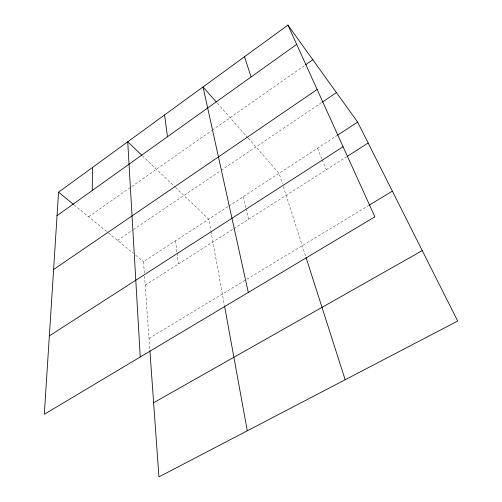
<?xml version="1.0" encoding="UTF-8"?>
<svg xmlns="http://www.w3.org/2000/svg" width="502" height="502" viewBox="0 0 502 502"><rect width="100%" height="100%" fill="white"/><g stroke="black" fill="none" stroke-linecap="round" stroke-linejoin="round"><path stroke-width="0.38" stroke-dasharray="2.51 1.88" d="M88.609 216.77L211.618 130.614M212.258 130.162L305.128 65.116M117.43 240.332L132.773 229.985M133.413 229.552L220.466 170.831M221.106 170.398L321.65 102.584M144.331 273.032L143.516 261.667L228.247 206.435M228.899 206.015L336.936 135.59M145.197 285.161L233.11 229.119M233.763 228.699L346.549 156.8M149.012 338.411L246.206 279.595M246.871 279.194L368.299 205.713M74.183 204.973L107.823 232.476M108.419 232.972L133.206 253.234M135.628 255.217L143.516 261.667M142.373 155.789L174.96 186.913M175.518 187.447L208.719 219.167L210.802 230.587M217.328 103.18L247.624 137.579M248.139 138.169L279.081 173.303L282.369 183.575M317.54 148.234L321.895 158.99M322.184 159.705L326.256 169.739M283.31 186.512L305.787 256.723M243.219 196.677L245.993 207.91M246.181 208.656L248.772 219.136M210.94 231.347L224.432 305.367M175.512 240.809L176.949 252.406M177.043 253.177L178.386 264.002M144.551 276.062L149.841 349.969"/><path stroke-width="0.75" d="M92.261 190.478L92.418 167.517M58.552 192.191L44.32 414.294L374.875 216.826L287.941 25.1L58.552 192.191L73.581 204.477M57.046 215.647L296.682 44.383M305.768 64.664L312.821 59.732M53.595 269.505L317.138 89.494M322.29 102.151L336.44 92.606M337.582 135.17L357.631 122.105L287.941 25.1M49.347 335.888L343.092 146.741M347.202 156.386L368.154 143.026M368.964 205.312L392.357 191.155M153.618 402.729L422.257 250.611M141.815 155.256L127.728 141.802L140.259 356.985M216.312 102.019L203.034 86.946L248.302 292.44M357.631 122.105L457.68 321.054L158.927 476.9L149.897 350.735M244.499 56.745L251.094 76.963M306.019 257.457L345.175 379.744M224.57 306.12L247.291 430.804M164.568 114.971L167.461 136.732"/></g></svg>
